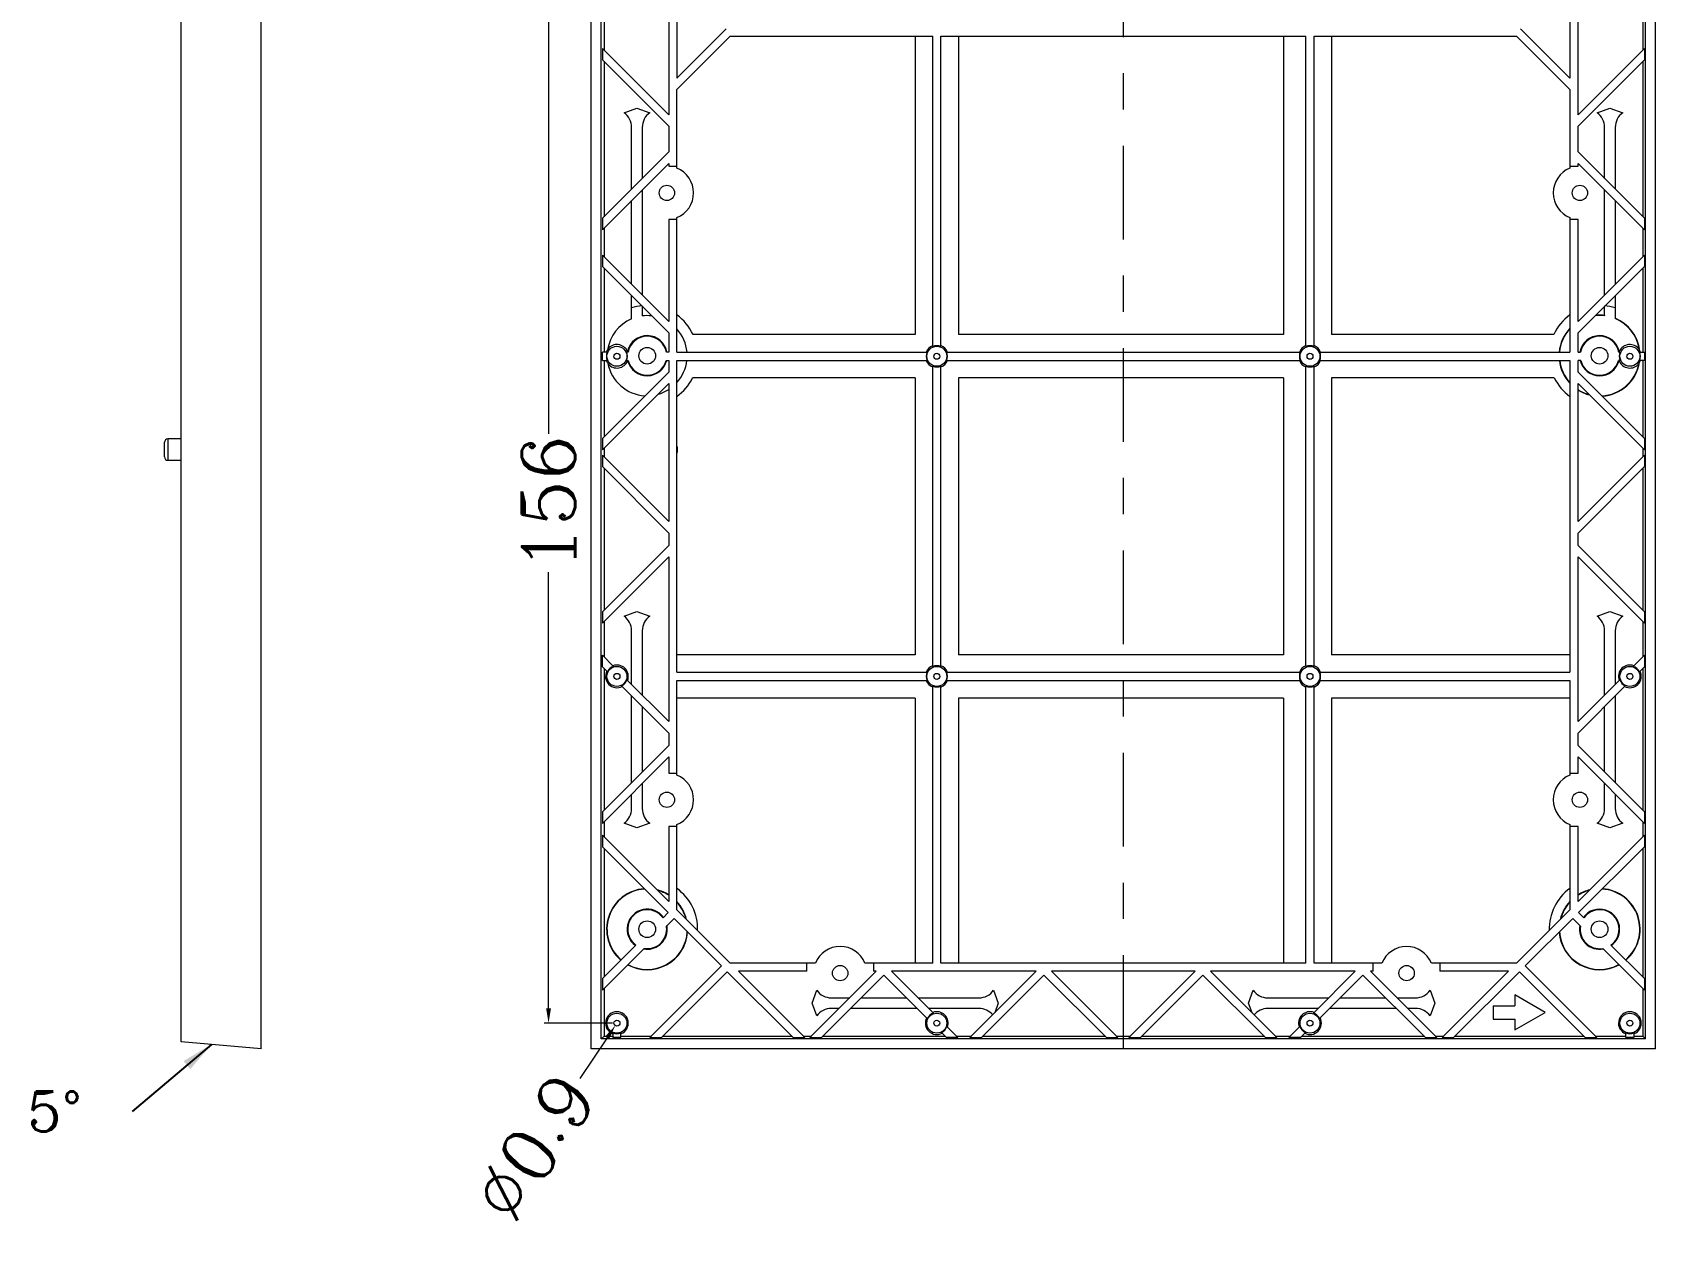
# Model space of a CAD drawing. Extents: x 4116 to 5931, y -3683 to -1260.
# Drawn here: x 4414.1 to 4657.7, y -2541.8 to -2362 of the extents above; entities that cross this region are included whole.
import ezdxf

# ---------------------------------------------------------------- set-up
doc = ezdxf.new("R2010")
doc.units = 0
doc.header["$MEASUREMENT"] = 0
doc.linetypes.add('CENTER', pattern=[47.5, 22, -8.5, 8.5, -8.5])
doc.layers.get('0').update_dxf_attribs({"true_color": 0xffffff})
doc.layers.get('Defpoints').update_dxf_attribs({"true_color": 0xffffff})
doc.layers.add('2', color=7, linetype='Continuous', true_color=0xffffff)
doc.layers.add('61', color=7, linetype='Continuous', true_color=0xffffff)
doc.layers.add('dim', color=7, linetype='Continuous', lineweight=9, true_color=0x33cc00)
doc.styles.add('ROMANC', font='romanc.shx', dxfattribs={"bigfont": 'gbcbig.shx'})
doc.dimstyles.new('6', dxfattribs={"dimtxt": 8, "dimasz": 2.2, "dimexe": 0.66, "dimexo": 0.66, "dimgap": 0.66, "dimtad": 0, "dimdsep": 46, "dimtxsty": 'ROMANC', "dimcen": 0, "dimclrd": 256, "dimclrt": 42, "dimazin": 2, "dimtfac": 1, "dimtdec": 4, "dimtofl": 0, "dimtmove": 0, "dimatfit": 3, "dimfxl": 1, "dimtolj": 1, "dimtzin": 0, "dimlwd": 5, "dimlwe": 5, "dimarcsym": 0})
doc.dimstyles.get("Standard").update_dxf_attribs({"dimtxt": 0.18, "dimasz": 0.18, "dimexe": 0.18, "dimexo": 0.0625, "dimgap": 0.09, "dimtad": 0, "dimtih": 1, "dimtoh": 1, "dimdec": 4, "dimzin": 0, "dimdsep": 46, "dimtxsty": 'Standard', "dimcen": 0.09, "dimadec": 0, "dimazin": 0, "dimtfac": 1, "dimtdec": 4, "dimtofl": 0, "dimtmove": 0, "dimatfit": 3, "dimfxl": 1, "dimtolj": 1, "dimtzin": 0, "dimarcsym": 0})

# ---------------------------------------------------------------- blocks, each defined once
blk = doc.blocks.new('*D49')
at = {"lineweight": 5}
blk.add_line((4500.35, -2512.8), (4496.28, -2518.9), dxfattribs=at)
blk.add_solid([(4500.65, -2513.01), (4500.04, -2512.6), (4501.57, -2510.97)])
at = {"layer": 'Defpoints', "color": 0}
for p in [(4501.57, -2510.97), (4502.07, -2510.23)]:
    blk.add_point(p, dxfattribs=at)
at = {"color": 42, "lineweight": 18, "insert": (4489.36, -2529.27), "char_height": 8, "attachment_point": 5, "rotation": 56.2729, "style": 'ROMANC'}
blk.add_mtext('\\A1;%%c0.9', dxfattribs=at)
blk = doc.blocks.new('*D56')
at = {"color": 131, "lineweight": 5}
for p, q in [((4498.11, -2354.6), (4490.9, -2354.6)), ((4501.16, -2510.6), (4490.9, -2510.6))]:
    blk.add_line(p, q, dxfattribs=at)
at = {"lineweight": 5}
for p, q in [((4491.56, -2356.8), (4491.56, -2422.23)), ((4491.56, -2508.4), (4491.56, -2442.97))]:
    blk.add_line(p, q, dxfattribs=at)
for points in [[(4491.93, -2356.8), (4491.2, -2356.8), (4491.56, -2354.6)], [(4491.2, -2508.4), (4491.93, -2508.4), (4491.56, -2510.6)]]:
    blk.add_solid(points)
at = {"layer": 'Defpoints', "color": 0}
for p in [(4498.77, -2354.6), (4491.56, -2510.6), (4501.82, -2510.6)]:
    blk.add_point(p, dxfattribs=at)
at = {"color": 42, "lineweight": 18, "insert": (4491.56, -2432.6), "char_height": 8, "attachment_point": 5, "rotation": 90, "style": 'ROMANC'}
blk.add_mtext('\\A1;156', dxfattribs=at)

msp = doc.modelspace()

# ---------------------------------------------------------------- linework, layer by layer
at = {"layer": '2', "color": 7, "linetype": 'Continuous', "lineweight": 13}
for p, q in [((4436.425, -2513.4), (4436.425, -2195.8)), ((4448.425, -2514.45), (4448.425, -2194.75)), ((4497.971, -2514.45), (4497.971, -2194.75)), ((4499.471, -2512.95), (4499.471, -2196.25)), ((4656.171, -2512.95), (4656.171, -2196.25)), ((4657.671, -2514.45), (4657.671, -2194.75)), ((4510.821, -2340.325), (4510.821, -2368.874)), ((4644.821, -2340.325), (4644.821, -2368.874)), ((4499.89, -2359.21), (4499.89, -2364.669)), ((4509.601, -2359.21), (4509.601, -2374.38)), ((4646.041, -2374.38), (4646.041, -2359.21)), ((4655.751, -2359.21), (4655.751, -2364.669)), ((4518.211, -2361.484), (4510.821, -2368.874)), ((4644.821, -2368.874), (4637.431, -2361.484)), ((4509.601, -2374.38), (4499.646, -2364.425)), ((4499.646, -2364.425), (4499.646, -2366.15)), ((4510.821, -2370.6), (4518.821, -2362.6)), ((4518.821, -2362.6), (4549.211, -2362.6)), ((4546.571, -2362.6), (4546.571, -2407.35)), ((4549.211, -2409.134), (4549.211, -2362.6)), ((4550.431, -2409.134), (4550.431, -2362.6)), ((4550.431, -2362.6), (4605.211, -2362.6)), ((4553.071, -2362.6), (4553.071, -2407.35)), ((4601.821, -2362.6), (4601.821, -2407.35)), ((4605.211, -2409.134), (4605.211, -2362.6)), ((4606.431, -2409.134), (4606.431, -2362.6)), ((4606.431, -2362.6), (4636.821, -2362.6)), ((4609.071, -2362.6), (4609.071, -2407.35)), ((4636.821, -2362.6), (4644.821, -2370.6)), ((4646.041, -2374.38), (4655.996, -2364.425)), ((4655.996, -2364.425), (4655.996, -2366.15)), ((4499.646, -2366.15), (4509.601, -2376.105)), ((4499.89, -2366.395), (4499.89, -2389.668)), ((4655.996, -2366.15), (4646.041, -2376.105)), ((4655.751, -2366.395), (4655.751, -2389.668)), ((4510.821, -2382.1), (4510.821, -2370.6)), ((4644.821, -2370.6), (4644.821, -2382.1)), ((4502.898, -2374.077), (4504.821, -2373.377)), ((4504.821, -2373.377), (4506.744, -2374.077)), ((4648.898, -2374.077), (4650.821, -2373.377)), ((4650.821, -2373.377), (4652.744, -2374.077)), ((4504.021, -2385.537), (4504.021, -2376.268)), ((4505.621, -2376.268), (4505.621, -2383.937)), ((4509.601, -2376.105), (4509.601, -2379.957)), ((4646.041, -2379.957), (4646.041, -2376.105)), ((4650.021, -2383.937), (4650.021, -2376.268)), ((4651.621, -2376.268), (4651.621, -2385.537)), ((4509.601, -2379.957), (4499.646, -2389.912)), ((4499.646, -2391.638), (4509.601, -2381.682)), ((4509.601, -2381.682), (4509.601, -2382.1)), ((4646.041, -2379.957), (4655.996, -2389.912)), ((4646.041, -2382.1), (4646.041, -2381.682)), ((4655.996, -2391.638), (4646.041, -2381.682)), ((4509.601, -2382.1), (4510.821, -2382.1)), ((4510.821, -2382.392), (4510.821, -2382.1)), ((4644.821, -2382.1), (4646.041, -2382.1)), ((4644.821, -2382.1), (4644.821, -2382.392)), ((4505.621, -2385.662), (4505.621, -2401.4)), ((4650.021, -2401.4), (4650.021, -2385.662)), ((4504.021, -2399.8), (4504.021, -2387.262)), ((4651.621, -2387.262), (4651.621, -2399.8)), ((4499.646, -2389.912), (4499.646, -2391.638)), ((4499.89, -2391.393), (4499.89, -2395.669)), ((4510.821, -2390.1), (4509.601, -2390.1)), ((4509.601, -2390.1), (4509.601, -2405.38)), ((4510.821, -2390.1), (4510.821, -2389.808)), ((4510.821, -2409.99), (4510.821, -2390.1)), ((4644.821, -2389.808), (4644.821, -2390.1)), ((4646.041, -2390.1), (4644.821, -2390.1)), ((4644.821, -2390.1), (4644.821, -2409.99)), ((4646.041, -2405.38), (4646.041, -2390.1)), ((4655.751, -2391.393), (4655.751, -2395.669)), ((4655.996, -2389.912), (4655.996, -2391.638)), ((4499.646, -2395.425), (4499.646, -2397.15)), ((4509.601, -2405.38), (4499.646, -2395.425)), ((4646.041, -2405.38), (4655.996, -2395.425)), ((4655.996, -2395.425), (4655.996, -2397.15)), ((4499.646, -2397.15), (4509.601, -2407.105)), ((4499.89, -2397.395), (4499.89, -2409.99)), ((4655.996, -2397.15), (4646.041, -2407.105)), ((4655.751, -2397.395), (4655.751, -2409.99)), ((4504.021, -2404.98), (4504.021, -2401.525)), ((4505.621, -2403.125), (4505.621, -2404.55)), ((4650.021, -2404.475), (4650.021, -2403.125)), ((4651.621, -2401.525), (4651.621, -2404.899)), ((4509.601, -2407.105), (4509.601, -2409.99)), ((4546.571, -2407.35), (4513.241, -2407.35)), ((4601.821, -2407.35), (4553.071, -2407.35)), ((4642.4, -2407.35), (4609.071, -2407.35)), ((4646.041, -2409.99), (4646.041, -2407.105)), ((4500.355, -2409.99), (4499.646, -2409.99)), ((4499.646, -2411.21), (4499.646, -2409.99)), ((4503.487, -2409.99), (4503.286, -2409.99)), ((4509.601, -2409.99), (4509.239, -2409.99)), ((4510.821, -2409.99), (4548.355, -2409.99)), ((4551.286, -2409.99), (4604.355, -2409.99)), ((4607.286, -2409.99), (4644.821, -2409.99)), ((4646.041, -2409.99), (4646.402, -2409.99)), ((4652.154, -2409.99), (4652.355, -2409.99)), ((4655.286, -2409.99), (4655.996, -2409.99)), ((4655.996, -2409.99), (4655.996, -2411.21)), ((4499.646, -2411.21), (4500.355, -2411.21)), ((4509.601, -2412.957), (4499.646, -2422.912)), ((4499.89, -2411.21), (4499.89, -2422.668)), ((4503.286, -2411.21), (4503.524, -2411.21)), ((4509.202, -2411.21), (4509.601, -2411.21)), ((4509.601, -2411.21), (4509.601, -2412.957)), ((4510.821, -2457.99), (4510.821, -2411.21)), ((4510.821, -2411.21), (4548.355, -2411.21)), ((4549.211, -2457.134), (4549.211, -2412.065)), ((4550.431, -2457.134), (4550.431, -2412.065)), ((4551.286, -2411.21), (4604.355, -2411.21)), ((4605.211, -2457.134), (4605.211, -2412.065)), ((4606.431, -2457.134), (4606.431, -2412.065)), ((4607.286, -2411.21), (4644.821, -2411.21)), ((4644.821, -2411.21), (4644.821, -2457.99)), ((4646.041, -2412.957), (4646.041, -2411.21)), ((4646.439, -2411.21), (4646.041, -2411.21)), ((4646.041, -2412.957), (4655.996, -2422.912)), ((4652.355, -2411.21), (4652.116, -2411.21)), ((4655.996, -2411.21), (4655.286, -2411.21)), ((4655.751, -2411.21), (4655.751, -2422.668)), ((4499.646, -2424.638), (4509.601, -2414.682)), ((4509.601, -2414.682), (4509.601, -2435.38)), ((4546.571, -2413.85), (4513.158, -2413.85)), ((4546.571, -2413.85), (4546.571, -2455.35)), ((4601.821, -2413.85), (4553.071, -2413.85)), ((4553.071, -2413.85), (4553.071, -2455.35)), ((4601.821, -2413.85), (4601.821, -2455.35)), ((4609.071, -2413.85), (4609.071, -2455.35)), ((4642.483, -2413.85), (4609.071, -2413.85)), ((4646.041, -2435.38), (4646.041, -2414.682)), ((4655.996, -2424.638), (4646.041, -2414.682)), ((4434.425, -2423), (4434.425, -2426.2)), ((4436.425, -2423), (4434.425, -2423)), ((4499.646, -2422.912), (4499.646, -2424.638)), ((4655.996, -2422.912), (4655.996, -2424.638)), ((4433.925, -2425.7), (4433.925, -2423.5)), ((4509.601, -2435.38), (4499.646, -2425.425)), ((4499.646, -2425.425), (4499.646, -2427.15)), ((4499.89, -2424.393), (4499.89, -2425.669)), ((4646.041, -2435.38), (4655.996, -2425.425)), ((4655.751, -2424.393), (4655.751, -2425.669)), ((4655.996, -2425.425), (4655.996, -2427.15)), ((4434.425, -2426.2), (4436.425, -2426.2)), ((4499.646, -2427.15), (4509.601, -2437.105)), ((4499.89, -2427.395), (4499.89, -2448.668)), ((4655.996, -2427.15), (4646.041, -2437.105)), ((4655.751, -2427.395), (4655.751, -2448.668)), ((4509.601, -2437.105), (4509.601, -2438.957)), ((4646.041, -2438.957), (4646.041, -2437.105)), ((4509.601, -2438.957), (4499.646, -2448.912)), ((4646.041, -2438.957), (4655.996, -2448.912)), ((4499.646, -2450.638), (4509.601, -2440.682)), ((4509.601, -2440.682), (4509.601, -2465.38)), ((4646.041, -2465.38), (4646.041, -2440.682)), ((4655.996, -2450.638), (4646.041, -2440.682)), ((4499.646, -2448.912), (4499.646, -2450.638)), ((4502.898, -2449.577), (4504.821, -2448.877)), ((4504.821, -2448.877), (4506.744, -2449.577)), ((4648.898, -2449.577), (4650.821, -2448.877)), ((4650.821, -2448.877), (4652.744, -2449.577)), ((4655.996, -2448.912), (4655.996, -2450.638)), ((4499.89, -2450.393), (4499.89, -2455.669)), ((4504.021, -2459.8), (4504.021, -2451.768)), ((4505.621, -2451.768), (4505.621, -2461.4)), ((4650.021, -2461.4), (4650.021, -2451.768)), ((4651.621, -2451.768), (4651.621, -2459.8)), ((4655.751, -2450.393), (4655.751, -2455.669)), ((4501.316, -2457.095), (4499.646, -2455.425)), ((4499.646, -2457.15), (4499.646, -2455.425)), ((4499.646, -2457.15), (4500.396, -2457.9)), ((4499.89, -2457.395), (4499.89, -2478.668)), ((4546.571, -2455.35), (4510.821, -2455.35)), ((4601.821, -2455.35), (4553.071, -2455.35)), ((4644.821, -2455.35), (4609.071, -2455.35)), ((4654.326, -2457.095), (4655.996, -2455.425)), ((4655.996, -2457.15), (4655.246, -2457.9)), ((4655.751, -2457.395), (4655.751, -2478.668)), ((4655.996, -2455.425), (4655.996, -2457.15)), ((4509.601, -2465.38), (4503.326, -2459.105)), ((4510.821, -2457.99), (4548.355, -2457.99)), ((4510.821, -2473.1), (4510.821, -2459.21)), ((4510.821, -2459.21), (4548.355, -2459.21)), ((4551.286, -2457.99), (4604.355, -2457.99)), ((4551.286, -2459.21), (4604.355, -2459.21)), ((4607.286, -2457.99), (4644.821, -2457.99)), ((4607.286, -2459.21), (4644.821, -2459.21)), ((4644.821, -2459.21), (4644.821, -2473.1)), ((4646.041, -2465.38), (4652.316, -2459.105)), ((4502.52, -2460.025), (4509.601, -2467.105)), ((4504.021, -2474.537), (4504.021, -2461.525)), ((4546.571, -2461.85), (4510.821, -2461.85)), ((4546.571, -2461.85), (4546.571, -2501.6)), ((4549.211, -2501.6), (4549.211, -2460.065)), ((4550.431, -2501.6), (4550.431, -2460.065)), ((4601.821, -2461.85), (4553.071, -2461.85)), ((4553.071, -2461.85), (4553.071, -2501.6)), ((4601.821, -2461.85), (4601.821, -2501.6)), ((4605.211, -2501.6), (4605.211, -2460.065)), ((4606.431, -2501.6), (4606.431, -2460.065)), ((4609.071, -2461.85), (4609.071, -2501.6)), ((4644.821, -2461.85), (4609.071, -2461.85)), ((4653.121, -2460.025), (4646.041, -2467.105)), ((4651.621, -2461.525), (4651.621, -2474.537)), ((4505.621, -2463.125), (4505.621, -2472.937)), ((4650.021, -2472.937), (4650.021, -2463.125)), ((4509.601, -2467.105), (4509.601, -2468.957)), ((4646.041, -2468.957), (4646.041, -2467.105)), ((4509.601, -2468.957), (4499.646, -2478.912)), ((4646.041, -2468.957), (4655.996, -2478.912)), ((4499.646, -2480.638), (4509.601, -2470.682)), ((4509.601, -2470.682), (4509.601, -2473.1)), ((4646.041, -2473.1), (4646.041, -2470.682)), ((4655.996, -2480.638), (4646.041, -2470.682)), ((4509.601, -2473.1), (4510.821, -2473.1)), ((4510.821, -2473.392), (4510.821, -2473.1)), ((4644.821, -2473.1), (4646.041, -2473.1)), ((4644.821, -2473.1), (4644.821, -2473.392)), ((4504.021, -2478.431), (4504.021, -2476.262)), ((4505.621, -2474.662), (4505.621, -2478.431)), ((4650.021, -2478.431), (4650.021, -2474.662)), ((4651.621, -2476.262), (4651.621, -2478.431)), ((4499.646, -2478.912), (4499.646, -2480.638)), ((4655.996, -2478.912), (4655.996, -2480.638)), ((4499.89, -2480.393), (4499.89, -2482.669)), ((4504.821, -2481.323), (4502.898, -2480.623)), ((4506.744, -2480.623), (4504.821, -2481.323)), ((4510.821, -2481.1), (4509.601, -2481.1)), ((4509.601, -2481.1), (4509.601, -2492.38)), ((4510.821, -2481.1), (4510.821, -2480.808)), ((4510.821, -2493.6), (4510.821, -2481.1)), ((4644.821, -2480.808), (4644.821, -2481.1)), ((4646.041, -2481.1), (4644.821, -2481.1)), ((4644.821, -2481.1), (4644.821, -2493.6)), ((4646.041, -2492.38), (4646.041, -2481.1)), ((4650.821, -2481.323), (4648.898, -2480.623)), ((4652.744, -2480.623), (4650.821, -2481.323)), ((4655.751, -2480.393), (4655.751, -2482.669)), ((4509.601, -2492.38), (4499.646, -2482.425)), ((4499.646, -2482.425), (4499.646, -2484.15)), ((4499.646, -2484.15), (4509.527, -2494.031)), ((4646.041, -2492.38), (4655.996, -2482.425)), ((4655.996, -2484.15), (4646.115, -2494.031)), ((4655.996, -2482.425), (4655.996, -2484.15)), ((4499.89, -2484.395), (4499.89, -2503.668)), ((4655.751, -2484.395), (4655.751, -2503.668)), ((4518.821, -2501.6), (4510.821, -2493.6)), ((4644.821, -2493.6), (4636.821, -2501.6)), ((4509.527, -2494.031), (4508.743, -2494.815)), ((4509.247, -2496.036), (4510.389, -2494.894)), ((4510.389, -2494.894), (4517.527, -2502.031)), ((4638.115, -2502.031), (4645.252, -2494.894)), ((4646.394, -2496.036), (4645.252, -2494.894)), ((4646.115, -2494.031), (4646.898, -2494.815)), ((4504.666, -2498.892), (4499.646, -2503.912)), ((4499.646, -2505.638), (4505.887, -2499.396)), ((4655.996, -2505.638), (4649.755, -2499.396)), ((4650.976, -2498.892), (4655.996, -2503.912)), ((4506.783, -2512.775), (4517.527, -2502.031)), ((4518.389, -2502.894), (4508.508, -2512.775)), ((4518.389, -2502.894), (4528.271, -2512.775)), ((4530.321, -2501.6), (4518.821, -2501.6)), ((4529.996, -2512.775), (4520.041, -2502.82)), ((4530.321, -2502.82), (4520.041, -2502.82)), ((4530.321, -2502.82), (4530.321, -2501.6)), ((4531.613, -2501.6), (4530.321, -2501.6)), ((4540.738, -2502.82), (4530.783, -2512.775)), ((4532.508, -2512.775), (4541.889, -2503.394)), ((4540.321, -2501.6), (4539.029, -2501.6)), ((4549.211, -2501.6), (4540.321, -2501.6)), ((4540.321, -2501.6), (4540.321, -2502.82)), ((4540.738, -2502.82), (4540.321, -2502.82)), ((4541.889, -2503.394), (4548.396, -2509.9)), ((4549.316, -2509.095), (4543.041, -2502.82)), ((4564.738, -2502.82), (4543.041, -2502.82)), ((4605.211, -2501.6), (4550.431, -2501.6)), ((4564.738, -2502.82), (4554.783, -2512.775)), ((4556.508, -2512.775), (4565.889, -2503.394)), ((4565.889, -2503.394), (4575.271, -2512.775)), ((4576.996, -2512.775), (4567.041, -2502.82)), ((4588.601, -2502.82), (4567.041, -2502.82)), ((4578.646, -2512.775), (4588.601, -2502.82)), ((4589.752, -2503.394), (4580.371, -2512.775)), ((4599.133, -2512.775), (4589.752, -2503.394)), ((4590.903, -2502.82), (4600.859, -2512.775)), ((4612.601, -2502.82), (4590.903, -2502.82)), ((4606.326, -2509.095), (4612.601, -2502.82)), ((4615.321, -2501.6), (4606.431, -2501.6)), ((4613.752, -2503.394), (4607.246, -2509.9)), ((4623.133, -2512.775), (4613.752, -2503.394)), ((4614.903, -2502.82), (4624.859, -2512.775)), ((4615.321, -2502.82), (4614.903, -2502.82)), ((4616.613, -2501.6), (4615.321, -2501.6)), ((4615.321, -2502.82), (4615.321, -2501.6)), ((4625.321, -2501.6), (4624.029, -2501.6)), ((4636.821, -2501.6), (4625.321, -2501.6)), ((4625.321, -2501.6), (4625.321, -2502.82)), ((4635.601, -2502.82), (4625.321, -2502.82)), ((4625.646, -2512.775), (4635.601, -2502.82)), ((4637.252, -2502.894), (4627.371, -2512.775)), ((4637.252, -2502.894), (4647.133, -2512.775)), ((4648.859, -2512.775), (4638.115, -2502.031)), ((4499.646, -2503.912), (4499.646, -2505.638)), ((4499.89, -2505.393), (4499.89, -2512.53)), ((4531.098, -2507.6), (4531.798, -2505.677)), ((4558.344, -2505.677), (4559.044, -2507.6)), ((4596.598, -2507.6), (4597.298, -2505.677)), ((4623.844, -2505.677), (4624.544, -2507.6)), ((4655.751, -2505.393), (4655.751, -2512.53)), ((4655.996, -2503.912), (4655.996, -2505.638)), ((4531.798, -2509.523), (4531.098, -2507.6)), ((4533.989, -2506.8), (4536.758, -2506.8)), ((4535.158, -2508.4), (4533.989, -2508.4)), ((4546.895, -2508.4), (4536.883, -2508.4)), ((4538.483, -2506.8), (4545.295, -2506.8)), ((4547.021, -2506.8), (4556.152, -2506.8)), ((4556.152, -2508.4), (4548.621, -2508.4)), ((4559.044, -2507.6), (4558.521, -2509.037)), ((4597.121, -2509.037), (4596.598, -2507.6)), ((4599.489, -2506.8), (4608.621, -2506.8)), ((4607.021, -2508.4), (4599.489, -2508.4)), ((4618.758, -2508.4), (4608.746, -2508.4)), ((4610.346, -2506.8), (4617.158, -2506.8)), ((4618.883, -2506.8), (4621.652, -2506.8)), ((4621.652, -2508.4), (4620.483, -2508.4)), ((4624.544, -2507.6), (4623.844, -2509.523)), ((4633.321, -2508), (4636.571, -2508)), ((4633.321, -2508), (4633.321, -2510)), ((4641.119, -2509), (4636.571, -2506.374)), ((4636.571, -2506.374), (4636.571, -2508)), ((4633.321, -2510), (4636.571, -2510)), ((4636.571, -2511.626), (4641.119, -2509)), ((4636.571, -2510), (4636.571, -2511.626)), ((4448.425, -2514.45), (4436.425, -2513.4)), ((4499.471, -2512.95), (4499.89, -2512.53)), ((4656.171, -2512.95), (4499.471, -2512.95)), ((4499.89, -2512.53), (4501.211, -2512.53)), ((4501.211, -2512.065), (4501.211, -2512.775)), ((4502.431, -2512.775), (4501.211, -2512.775)), ((4502.431, -2512.775), (4502.431, -2512.065)), ((4502.431, -2512.53), (4507.028, -2512.53)), ((4506.783, -2512.775), (4508.508, -2512.775)), ((4508.753, -2512.53), (4528.026, -2512.53)), ((4528.271, -2512.775), (4529.996, -2512.775)), ((4529.751, -2512.53), (4531.028, -2512.53)), ((4530.783, -2512.775), (4532.508, -2512.775)), ((4532.753, -2512.53), (4551.026, -2512.53)), ((4550.52, -2512.025), (4551.271, -2512.775)), ((4552.996, -2512.775), (4551.271, -2512.775)), ((4552.996, -2512.775), (4551.326, -2511.105)), ((4552.751, -2512.53), (4555.028, -2512.53)), ((4554.783, -2512.775), (4556.508, -2512.775)), ((4556.753, -2512.53), (4575.026, -2512.53)), ((4575.271, -2512.775), (4576.996, -2512.775)), ((4576.751, -2512.53), (4578.89, -2512.53)), ((4578.646, -2512.775), (4580.371, -2512.775)), ((4580.616, -2512.53), (4598.889, -2512.53)), ((4599.133, -2512.775), (4600.859, -2512.775)), ((4600.614, -2512.53), (4602.89, -2512.53)), ((4602.646, -2512.775), (4604.316, -2511.105)), ((4604.371, -2512.775), (4602.646, -2512.775)), ((4605.121, -2512.025), (4604.371, -2512.775)), ((4604.616, -2512.53), (4622.889, -2512.53)), ((4623.133, -2512.775), (4624.859, -2512.775)), ((4624.614, -2512.53), (4625.89, -2512.53)), ((4625.646, -2512.775), (4627.371, -2512.775)), ((4627.616, -2512.53), (4646.889, -2512.53)), ((4647.133, -2512.775), (4648.859, -2512.775)), ((4648.614, -2512.53), (4653.211, -2512.53)), ((4653.211, -2512.775), (4653.211, -2512.065)), ((4654.431, -2512.775), (4653.211, -2512.775)), ((4654.431, -2512.065), (4654.431, -2512.775)), ((4654.431, -2512.53), (4655.751, -2512.53)), ((4656.171, -2512.95), (4655.751, -2512.53)), ((4657.671, -2514.45), (4497.971, -2514.45))]:
    msp.add_line(p, q, dxfattribs=at)
for centre, radius in [((4509.321, -2386.1), 1.15), ((4646.321, -2386.1), 1.15), ((4501.821, -2410.6), 1.5), ((4506.363, -2410.513), 1.25), ((4549.821, -2410.6), 1.5), ((4605.821, -2410.6), 1.5), ((4649.278, -2410.513), 1.25), ((4653.821, -2410.6), 1.5), ((4501.821, -2458.6), 1.5), ((4549.821, -2458.6), 1.5), ((4605.821, -2458.6), 1.5), ((4653.821, -2458.6), 1.5), ((4509.321, -2477.1), 1.15), ((4646.321, -2477.1), 1.15), ((4506.363, -2496.513), 1.25), ((4649.278, -2496.513), 1.25), ((4535.321, -2503.1), 1.15), ((4620.321, -2503.1), 1.15), ((4501.821, -2510.6), 1.5), ((4549.821, -2510.6), 1.5), ((4605.821, -2510.6), 1.5), ((4653.821, -2510.6), 1.5)]:
    msp.add_circle(centre, radius, dxfattribs=at)
for centre, radius, start, end in [((4501.321, -2376.268), 2.7, 0, 54.26096), ((4508.321, -2376.268), 2.7, 125.73904, 180), ((4647.321, -2376.268), 2.7, 0, 54.26096), ((4654.321, -2376.268), 2.7, 125.73904, 180), ((4509.321, -2386.1), 4, 292.02431, 67.97569), ((4646.321, -2386.1), 4, 112.02431, 247.97569), ((4506.363, -2410.513), 7.532, 95.65555, 108.11779), ((4649.278, -2410.513), 7.532, 71.87576, 84.33829), ((4506.363, -2410.513), 6.008, 112.94446, 171.43028), ((4506.363, -2410.513), 6.008, 83.55077, 97.0965), ((4506.363, -2410.513), 7.57, 24.69567, 53.92382), ((4649.278, -2410.513), 7.57, 126.06863, 155.30433), ((4649.278, -2410.513), 6.032, 82.92393, 96.15777), ((4649.278, -2410.513), 6.083, 82.98314, 95.56905), ((4649.278, -2410.513), 6.083, 7.02168, 67.34386), ((4649.278, -2410.513), 6.032, 9.20048, 67.1429), ((4506.363, -2410.513), 3.009, 10.00386, 167.68699), ((4506.363, -2410.513), 2.923, 10.30278, 169.69722), ((4506.363, -2410.513), 6.008, 4.99151, 42.10419), ((4649.278, -2410.513), 6.083, 137.11437, 175.06973), ((4649.278, -2410.513), 6.032, 137.63489, 175.02823), ((4649.278, -2410.513), 3.009, 12.28966, 169.99614), ((4649.278, -2410.513), 2.923, 10.30278, 169.69722), ((4501.821, -2410.6), 1.71, 144.91814, 159.0947), ((4501.821, -2410.6), 1.587, 157.39971, 202.60029), ((4501.821, -2410.6), 1.76, 24.46608, 141.7181), ((4501.821, -2410.6), 1.587, 337.39971, 22.60029), ((4549.821, -2410.6), 1.71, 110.9053, 159.0947), ((4549.821, -2410.6), 1.587, 157.39971, 202.60029), ((4549.821, -2410.6), 1.587, 67.39971, 112.60029), ((4549.821, -2410.6), 1.71, 20.9053, 69.0947), ((4549.821, -2410.6), 1.587, 337.39971, 22.60029), ((4605.821, -2410.6), 1.71, 110.9053, 159.0947), ((4605.821, -2410.6), 1.587, 157.39971, 202.60029), ((4605.821, -2410.6), 1.587, 67.39971, 112.60029), ((4605.821, -2410.6), 1.71, 20.9053, 69.0947), ((4605.821, -2410.6), 1.587, 337.39971, 22.60029), ((4653.821, -2410.6), 1.76, 36.69088, 155.57677), ((4653.821, -2410.6), 1.587, 157.39971, 202.60029), ((4653.821, -2410.6), 1.587, 337.39971, 22.60029), ((4653.821, -2410.6), 1.71, 20.9053, 29.07746), ((4501.821, -2410.6), 1.71, 200.9053, 217.28215), ((4506.363, -2410.513), 6.008, 190.77001, 266.96969), ((4501.821, -2410.6), 1.76, 220.48219, 337.73421), ((4506.363, -2410.513), 3.009, 194.5133, 346.60369), ((4506.363, -2410.513), 2.923, 193.80005, 346.19995), ((4506.363, -2410.513), 6.008, 317.89581, 353.33616), ((4549.821, -2410.6), 1.71, 200.9053, 249.0947), ((4549.821, -2410.6), 1.587, 247.39971, 292.60029), ((4549.821, -2410.6), 1.71, 290.9053, 339.0947), ((4605.821, -2410.6), 1.71, 200.9053, 249.0947), ((4605.821, -2410.6), 1.587, 247.39971, 292.60029), ((4605.821, -2410.6), 1.71, 290.9053, 339.0947), ((4649.278, -2410.513), 6.083, 186.58191, 222.88563), ((4649.278, -2410.513), 6.032, 186.63742, 222.36511), ((4649.278, -2410.513), 3.009, 193.39631, 345.51044), ((4649.278, -2410.513), 2.923, 193.80005, 346.19995), ((4649.278, -2410.513), 6.032, 273.24059, 348.59962), ((4649.278, -2410.513), 6.083, 273.66514, 350.77841), ((4653.821, -2410.6), 1.76, 202.22333, 321.10921), ((4653.821, -2410.6), 1.71, 328.72264, 339.0947), ((4506.363, -2410.513), 6.008, 285.66725, 302.60707), ((4506.363, -2410.513), 7.57, 306.07618, 333.84227), ((4649.278, -2410.513), 7.57, 206.15773, 233.93137), ((4649.278, -2410.513), 6.032, 237.5465, 254.74351), ((4649.278, -2410.513), 6.083, 237.84938, 255.56808), ((4434.425, -2423.5), 0.5, 90, 180), ((4434.425, -2425.7), 0.5, 180, 270), ((4509.321, -2424.6), 1.6, 339.63587, 20.36413), ((4501.321, -2451.768), 2.7, 0, 54.26096), ((4508.321, -2451.768), 2.7, 125.73904, 180), ((4647.321, -2451.768), 2.7, 0, 54.26096), ((4654.321, -2451.768), 2.7, 125.73904, 180), ((4501.821, -2458.6), 1.587, 108.54613, 153.85188), ((4501.821, -2458.6), 1.71, 339.43293, 110.56707), ((4549.821, -2458.6), 1.71, 110.9053, 159.0947), ((4549.821, -2458.6), 1.587, 67.39971, 112.60029), ((4549.821, -2458.6), 1.71, 20.9053, 69.0947), ((4605.821, -2458.6), 1.71, 110.9053, 159.0947), ((4605.821, -2458.6), 1.587, 67.39971, 112.60029), ((4605.821, -2458.6), 1.71, 20.9053, 69.0947), ((4653.821, -2458.6), 1.71, 69.43293, 200.56707), ((4653.821, -2458.6), 1.587, 26.14812, 71.45387), ((4501.821, -2458.6), 1.71, 152.45886, 297.54114), ((4501.821, -2458.6), 1.587, 296.14812, 341.45387), ((4549.821, -2458.6), 1.71, 200.9053, 249.0947), ((4549.821, -2458.6), 1.587, 157.39971, 202.60029), ((4549.821, -2458.6), 1.71, 290.9053, 339.0947), ((4549.821, -2458.6), 1.587, 337.39971, 22.60029), ((4605.821, -2458.6), 1.71, 200.9053, 249.0947), ((4605.821, -2458.6), 1.587, 157.39971, 202.60029), ((4605.821, -2458.6), 1.71, 290.9053, 339.0947), ((4605.821, -2458.6), 1.587, 337.39971, 22.60029), ((4653.821, -2458.6), 1.587, 198.54613, 243.85188), ((4653.821, -2458.6), 1.71, 242.45886, 27.54114), ((4549.821, -2458.6), 1.587, 247.39971, 292.60029), ((4605.821, -2458.6), 1.587, 247.39971, 292.60029), ((4509.321, -2477.1), 4, 292.02431, 67.97569), ((4646.321, -2477.1), 4, 112.02431, 247.97569), ((4501.321, -2478.431), 2.7, 305.73904, 0), ((4508.321, -2478.431), 2.7, 180, 234.26096), ((4647.321, -2478.431), 2.7, 305.73904, 0), ((4654.321, -2478.431), 2.7, 180, 234.26096), ((4506.363, -2496.513), 6.083, 93.98652, 229.54914), ((4506.363, -2496.513), 6.032, 93.56678, 229.58742), ((4506.363, -2496.513), 6.083, 57.84041, 76.04046), ((4506.363, -2496.513), 6.032, 57.53743, 75.23157), ((4506.363, -2496.513), 7.57, 358.50859, 53.92382), ((4649.278, -2496.513), 7.57, 126.06863, 181.49736), ((4649.278, -2496.513), 6.083, 103.94913, 122.15062), ((4649.278, -2496.513), 6.032, 104.75768, 122.4535), ((4649.278, -2496.513), 6.032, 310.41801, 86.426), ((4649.278, -2496.513), 6.083, 310.45625, 86.00637), ((4506.363, -2496.513), 3.009, 35.77481, 234.22519), ((4506.363, -2496.513), 2.923, 35.4996, 234.5004), ((4506.363, -2496.513), 6.083, 13.95954, 42.87448), ((4506.363, -2496.513), 6.032, 14.76843, 42.35375), ((4649.278, -2496.513), 6.083, 137.11437, 166.05087), ((4649.278, -2496.513), 6.032, 137.63489, 165.24232), ((4649.278, -2496.513), 3.009, 0, 144.2142), ((4649.278, -2496.513), 2.923, 0, 144.48907), ((4506.363, -2496.513), 2.923, 0, 9.37775), ((4506.363, -2496.513), 3.009, 0, 10.54805), ((4649.278, -2496.513), 3.009, 169.43879, 280.56121), ((4649.278, -2496.513), 2.923, 170.60851, 279.39149), ((4506.363, -2496.513), 6.083, 241.25309, 356.01348), ((4506.363, -2496.513), 6.032, 241.3934, 356.43322), ((4506.363, -2496.513), 3.009, 259.45195, 0), ((4506.363, -2496.513), 2.923, 260.62225, 0), ((4649.278, -2496.513), 6.083, 183.99363, 298.7525), ((4649.278, -2496.513), 6.032, 183.574, 298.61225), ((4649.278, -2496.513), 2.923, 305.51093, 0), ((4649.278, -2496.513), 3.009, 305.7858, 0), ((4535.321, -2503.1), 4, 22.02431, 157.97569), ((4620.321, -2503.1), 4, 22.02431, 157.97569), ((4533.989, -2504.1), 2.7, 215.73904, 270), ((4556.152, -2504.1), 2.7, 270, 324.26096), ((4599.489, -2504.1), 2.7, 215.73904, 270), ((4621.652, -2504.1), 2.7, 270, 324.26096), ((4533.989, -2511.1), 2.7, 90, 144.26096), ((4556.152, -2511.1), 2.7, 40.40663, 90), ((4599.489, -2511.1), 2.7, 90, 139.59337), ((4621.652, -2511.1), 2.7, 35.73904, 90), ((4501.821, -2510.6), 1.71, 290.9053, 249.0947), ((4549.821, -2510.6), 1.71, 152.45886, 297.54114), ((4549.821, -2510.6), 1.587, 108.54613, 153.85188), ((4549.821, -2510.6), 1.71, 339.43293, 110.56707), ((4605.821, -2510.6), 1.71, 69.43293, 200.56707), ((4605.821, -2510.6), 1.71, 242.45886, 27.54114), ((4605.821, -2510.6), 1.587, 26.14812, 71.45387), ((4653.821, -2510.6), 1.71, 290.9053, 249.0947), ((4501.821, -2510.6), 1.587, 247.39971, 292.60029), ((4549.821, -2510.6), 1.587, 296.14812, 341.45387), ((4605.821, -2510.6), 1.587, 198.54613, 243.85188), ((4653.821, -2510.6), 1.587, 247.39971, 292.60029)]:
    msp.add_arc(centre, radius, start, end, dxfattribs=at)
for points in [[(4650.021, -2404.475), (4650.021, -2404.492), (4650.021, -2404.509), (4650.021, -2404.526)], [(4651.621, -2404.899), (4651.621, -2404.917), (4651.621, -2404.936), (4651.621, -2404.954)], [(4503.423, -2409.871), (4503.423, -2409.889), (4503.423, -2409.908), (4503.423, -2409.948), (4503.423, -2409.968), (4503.423, -2409.99)], [(4652.218, -2409.99), (4652.218, -2409.968), (4652.218, -2409.948), (4652.218, -2409.909), (4652.218, -2409.89), (4652.218, -2409.872)], [(4655.315, -2409.769), (4655.301, -2409.727), (4655.288, -2409.688), (4655.26, -2409.615), (4655.246, -2409.581), (4655.232, -2409.548)], [(4655.191, -2411.705), (4655.206, -2411.673), (4655.221, -2411.639), (4655.251, -2411.567), (4655.267, -2411.529), (4655.282, -2411.487)]]:
    msp.add_open_spline(points, degree=3, dxfattribs=at)
at = {"layer": '61', "color": 1, "linetype": 'CENTER', "lineweight": 18, "ltscale": 0.6388}
msp.add_line((4577.821, -2514.45), (4577.821, -2194.75), dxfattribs=at)
at = {"layer": '61', "color": 5, "linetype": 'Continuous', "lineweight": 13}
for centre in [(4501.821, -2410.6), (4549.821, -2410.6), (4605.821, -2410.6), (4653.821, -2410.6), (4501.821, -2458.6), (4549.821, -2458.6), (4605.821, -2458.6), (4653.821, -2458.6), (4501.821, -2510.6), (4549.821, -2510.6), (4605.821, -2510.6), (4653.821, -2510.6)]:
    msp.add_circle(centre, 0.45, dxfattribs=at)

# ---------------------------------------------------------------- texts
at = {"layer": 'dim', "color": 42, "lineweight": 18, "insert": (4421.577, -2523.844), "char_height": 6, "attachment_point": 6, "style": 'ROMANC'}
msp.add_mtext('5°', dxfattribs=at)

# ---------------------------------------------------------------- dimensions: what is measured, and where the dimension line sits
at = {"lineweight": 18}
dim = msp.add_linear_dim(base=(4491.562, -2510.6), p1=(4498.77, -2354.6), p2=(4501.821, -2510.6), angle=90, dimstyle='6', override={"dimscale": 1, "dimtxt": 8, "dimasz": 2.2, "dimexe": 0.66, "dimexo": 0.66, "dimgap": 0.66, "dimtad": 0, "dimjust": 0, "dimtih": 0, "dimtoh": 0, "dimdec": 2, "dimlfac": 1, "dimpost": '', "dimtxsty": 'ROMANC', "dimdle": 0, "dimse1": 0, "dimse2": 0, "dimsd1": 0, "dimsd2": 0, "dimclrd": 256, "dimclre": 131, "dimclrt": 42, "dimadec": 2, "dimfxlon": 0}, dxfattribs=at)
dim.commit()
dim.dimension.update_dxf_attribs({"geometry": '*D56', "text_midpoint": (4491.562, -2432.6)})
dim = msp.add_diameter_dim_2p(p1=(4502.071, -2510.225), p2=(4501.571, -2510.974), dimstyle='6', override={"dimscale": 1, "dimtxt": 8, "dimasz": 2.2, "dimexe": 0.66, "dimexo": 0.66, "dimgap": 0.66, "dimtad": 0, "dimjust": 0, "dimtih": 0, "dimtoh": 0, "dimdec": 2, "dimlfac": 1, "dimpost": '', "dimtxsty": 'ROMANC', "dimdle": 0, "dimse1": 0, "dimse2": 0, "dimsd1": 0, "dimsd2": 0, "dimclrd": 256, "dimclre": 131, "dimclrt": 42, "dimadec": 2, "dimfxlon": 0}, dxfattribs=at)
dim.commit()
dim.dimension.update_dxf_attribs({"geometry": '*D49', "text_midpoint": (4489.359, -2529.267), "dimtype": 163})

# ---------------------------------------------------------------- leaders
at = {"layer": 'dim', "lineweight": 18}
msp.add_leader([(4440.97, -2513.798), (4429.062, -2523.844)], dimstyle='Standard', override={"dimscale": 1, "dimtxt": 8, "dimasz": 4.8, "dimgap": 1.1994, "dimtad": 0, "dimclrd": 18}, dxfattribs=at)

doc.saveas('drawing.dxf')
